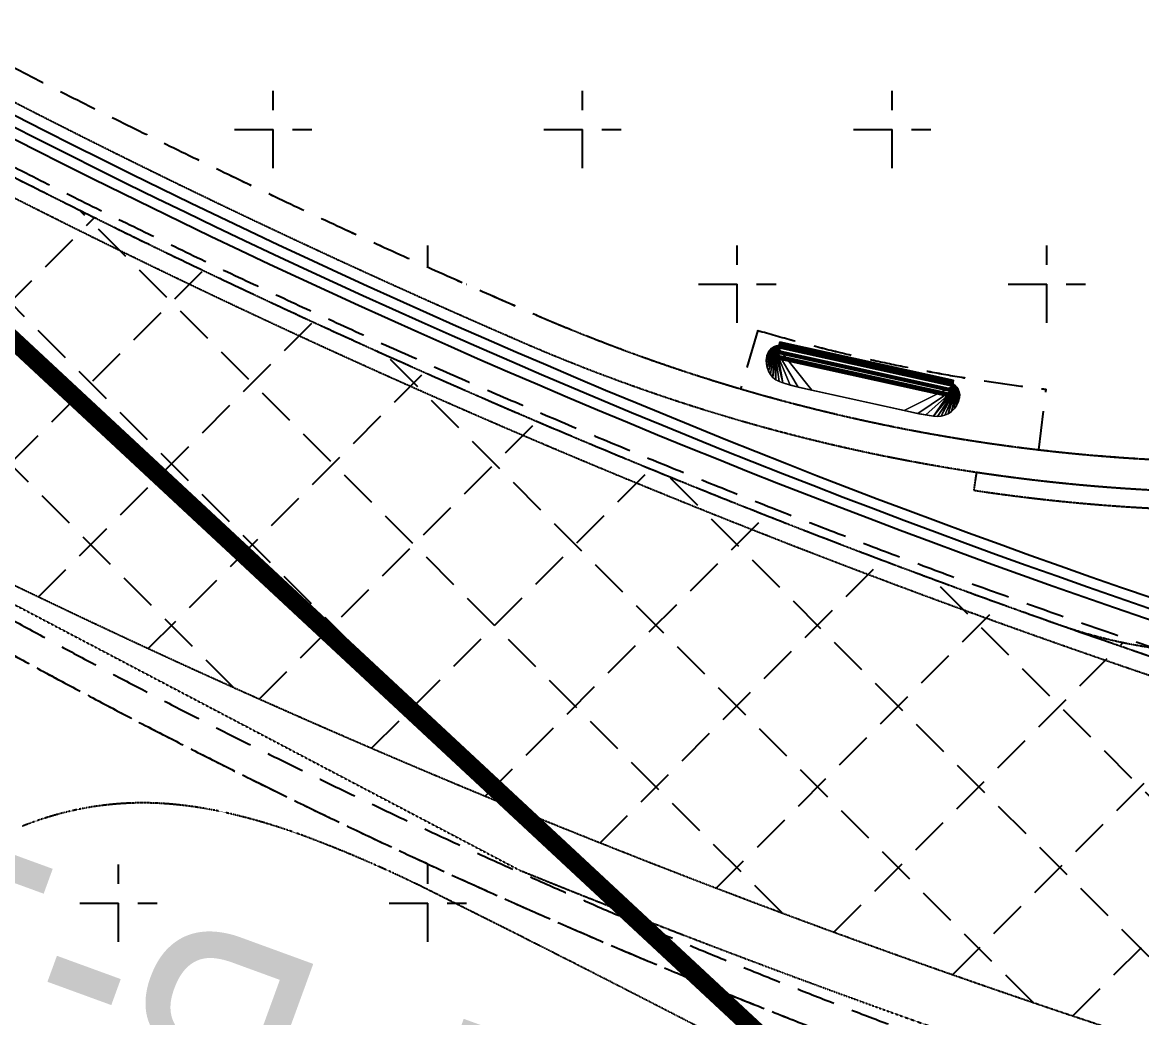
# Model space of a CAD drawing. Header units: millimetres. Extents: x 832728086 to 834530684, y 817551485 to 818349469.
# Drawn here: x 834343336 to 834361713, y 817883203 to 817899539 of the extents above; entities that cross this region are included whole.
import ezdxf

# ---------------------------------------------------------------- set-up
doc = ezdxf.new("R2010")
doc.units = ezdxf.units.MM
doc.header["$LTSCALE"] = 100
doc.linetypes.add('Hidden', pattern=[9.525, 6.35, -3.175])
doc.linetypes.add('Phasing$0$DASHED', pattern=[19.05, 12.7, -6.35])
for name, color, linetype in [('+C-160', 160, 'Hidden'), ('000-Tactile-l', 8, 'Continuous'), ('Phasing$0$Interface Line', 210, 'Continuous'), ('stand alone bench$0$00X-Park Signage Structures', 7, 'Continuous')]:
    doc.layers.add(name, color=color, linetype=linetype)
doc.layers.add('Infrastructure - Pillar boxes$0$000-Pillar Box-t', color=251, linetype='Continuous', lineweight=15)
doc.layers.add('Infrastructure - Pillar boxes$0$000-Pillar Box-t @ 4', color=251, linetype='Continuous', lineweight=15)
doc.styles.add('Infrastructure - Pillar boxes$0$W8 sec wkcd', font='swissc.ttf', dxfattribs={"height": 3})

# ---------------------------------------------------------------- blocks, each defined once
blk = doc.blocks.new('tactile')
at = {"layer": '000-Tactile-l', "ltscale": 5e-05}
for radius, end in [(141.57, 266.91007), (141.745, 266.91043), (141.92, 266.9108)]:
    blk.add_arc((834407.75, 818024.095), radius, 239.21944, end, dxfattribs=at)
blk = doc.blocks.new('stand alone bench$0$park bench')
at = {"layer": 'stand alone bench$0$00X-Park Signage Structures', "color": 0, "lineweight": 18}
mesh = blk.add_polyface(dxfattribs=at)
corners = [(-1.499, -0.586), (-1.537, -0.562), (-1.569, -0.531), (-1.594, -0.494), (-1.61, -0.453), (-1.618, -0.409), (-1.619, -0.396), (-1.619, -0.383), (-1.614, -0.321), (-1.598, -0.26), (-1.573, -0.204), (-1.538, -0.152), (-1.495, -0.107), (-1.446, -0.069), (-1.39, -0.041), (-1.331, -0.022), (-1.269, -0.014), (-1.023, -0.003), (-0.776, 0), (0.776, 0), (1.023, -0.003), (1.269, -0.014), (1.331, -0.022), (1.39, -0.041), (1.446, -0.069), (1.495, -0.107), (1.538, -0.152), (1.573, -0.204), (1.598, -0.26), (1.614, -0.321), (1.619, -0.383), (1.619, -0.396), (1.618, -0.409), (1.61, -0.453), (1.594, -0.494), (1.569, -0.531), (1.537, -0.562), (1.499, -0.586)]
mesh.append_faces([[corners[k] for k in face] for face in [(35, 33, 34)]], dxfattribs={"vtx0": -1, "color": 0})
mesh.append_faces([[corners[k] for k in face] for face in [(30, 37, 29)]], dxfattribs={"vtx0": -1, "vtx1": -1, "color": 0})
mesh.append_faces([[corners[k] for k in face] for face in [(0, 18, 19, 37), (37, 23, 24), (37, 32, 33)]], dxfattribs={"vtx0": -1, "vtx2": -1, "color": 0})
mesh.append_faces([[corners[k] for k in face] for face in [(0, 12, 13, 14), (0, 16, 17, 18), (0, 14, 15, 16), (0, 7, 8, 9), (37, 19, 20, 21), (37, 21, 22, 23), (37, 30, 31, 32)]], dxfattribs={"vtx0": -1, "vtx3": -1, "color": 0})
mesh.append_faces([[corners[k] for k in face] for face in [(11, 12, 0, 10), (6, 7, 0, 5), (9, 10, 0), (25, 26, 37, 24), (26, 27, 37), (28, 29, 37, 27), (36, 37, 33, 35)]], dxfattribs={"vtx1": -1, "vtx2": -1, "color": 0})
mesh.append_faces([[corners[k] for k in face] for face in [(1, 2, 3, 0)]], dxfattribs={"vtx2": -1, "color": 0})
mesh.append_faces([[corners[k] for k in face] for face in [(3, 4, 5, 0)]], dxfattribs={"vtx2": -1, "vtx3": -1, "color": 0})
mesh = blk.add_polyface(dxfattribs=at)
corners = [(-1.618, -0.409, 0.42), (-1.61, -0.453, 0.418), (-1.593, -0.495, 0.416), (-1.567, -0.533, 0.414), (-1.535, -0.564, 0.413), (1.535, -0.564, 0.413), (1.567, -0.533, 0.414), (1.593, -0.495, 0.416), (1.61, -0.453, 0.418), (1.618, -0.409, 0.42), (1.619, -0.396, 0.421), (1.619, -0.383, 0.421), (1.614, -0.321, 0.424), (1.598, -0.26, 0.427), (1.573, -0.204, 0.43), (1.538, -0.152, 0.433), (1.495, -0.107, 0.435), (1.446, -0.069, 0.437), (1.39, -0.041, 0.438), (1.331, -0.022, 0.439), (1.269, -0.014, 0.439), (1.139, -0.007, 0.44), (1.008, -0.003, 0.44), (-1.008, -0.003, 0.44), (-1.139, -0.007, 0.44), (-1.269, -0.014, 0.439), (-1.331, -0.022, 0.439), (-1.39, -0.041, 0.438), (-1.446, -0.069, 0.437), (-1.495, -0.107, 0.435), (-1.538, -0.152, 0.433), (-1.573, -0.204, 0.43), (-1.598, -0.26, 0.427), (-1.614, -0.321, 0.424), (-1.619, -0.383, 0.421), (-1.619, -0.396, 0.421)]
mesh.append_faces([[corners[k] for k in face] for face in [(2, 4, 1), (31, 4, 30), (27, 4, 26), (26, 4, 25), (8, 5, 7), (15, 5, 14)]], dxfattribs={"vtx0": -1, "vtx1": -1, "color": 0})
mesh.append_faces([[corners[k] for k in face] for face in [(4, 34, 35), (4, 33, 34), (4, 32, 33), (4, 0, 1), (4, 31, 32), (4, 27, 28), (4, 23, 24), (23, 4, 5, 22), (5, 12, 13), (5, 13, 14), (5, 10, 11), (5, 16, 17), (5, 15, 16)]], dxfattribs={"vtx0": -1, "vtx2": -1, "color": 0})
mesh.append_faces([[corners[k] for k in face] for face in [(3, 4, 2)]], dxfattribs={"vtx1": -1, "color": 0})
mesh.append_faces([[corners[k] for k in face] for face in [(35, 0, 4), (29, 30, 4), (28, 29, 4), (24, 25, 4), (9, 10, 5), (11, 12, 5), (8, 9, 5), (19, 20, 5), (20, 21, 5), (21, 22, 5), (18, 19, 5), (17, 18, 5)]], dxfattribs={"vtx1": -1, "vtx2": -1, "color": 0})
mesh.append_faces([[corners[k] for k in face] for face in [(5, 6, 7)]], dxfattribs={"vtx2": -1, "color": 0})
mesh = blk.add_polyface(dxfattribs=at)
corners = [(-1.618, -0.409), (-1.618, -0.409, 0.42), (-1.619, -0.396, 0.421), (-1.619, -0.383, 0.421), (-1.614, -0.321, 0.424), (-1.598, -0.26, 0.427), (-1.573, -0.204, 0.43), (-1.538, -0.152, 0.433), (-1.495, -0.107, 0.435), (-1.446, -0.069, 0.437), (-1.39, -0.041, 0.438), (-1.331, -0.022, 0.439), (-1.269, -0.014, 0.439), (-1.269, -0.014), (-1.331, -0.022), (-1.39, -0.041), (-1.446, -0.069), (-1.495, -0.107), (-1.538, -0.152), (-1.573, -0.204), (-1.598, -0.26), (-1.614, -0.321), (-1.619, -0.383), (-1.619, -0.396)]
mesh.append_faces([[corners[k] for k in face] for face in [(1, 2, 23, 0)]], dxfattribs={"vtx1": -1, "color": 0})
mesh.append_faces([[corners[k] for k in face] for face in [(2, 3, 22, 23), (4, 5, 20, 21), (3, 4, 21, 22), (5, 6, 19, 20), (18, 19, 6, 7), (7, 8, 17, 18), (8, 9, 16, 17), (10, 11, 14, 15), (9, 10, 15, 16)]], dxfattribs={"vtx1": -1, "vtx3": -1, "color": 0})
mesh.append_faces([[corners[k] for k in face] for face in [(11, 12, 13, 14)]], dxfattribs={"vtx3": -1, "color": 0})
mesh = blk.add_polyface(dxfattribs=at)
corners = [(-1.269, -0.014), (-1.269, -0.014, 0.439), (-1.139, -0.007, 0.44), (-1.008, -0.003, 0.44), (-0.931, -0.001, 0.44), (-0.853, 0, 0.44), (-0.776, 0, 0.44), (-0.776, 0), (-1.023, -0.003)]
mesh.append_faces([[corners[k] for k in face] for face in [(4, 8, 3)]], dxfattribs={"vtx0": -1, "vtx1": -1, "color": 0})
mesh.append_faces([[corners[k] for k in face] for face in [(4, 7, 8), (7, 4, 5)]], dxfattribs={"vtx0": -1, "vtx2": -1, "color": 0})
mesh.append_faces([[corners[k] for k in face] for face in [(1, 2, 0)]], dxfattribs={"vtx1": -1, "color": 0})
mesh.append_faces([[corners[k] for k in face] for face in [(8, 0, 2), (2, 3, 8)]], dxfattribs={"vtx1": -1, "vtx2": -1, "color": 0})
mesh.append_faces([[corners[k] for k in face] for face in [(5, 6, 7)]], dxfattribs={"vtx2": -1, "color": 0})
mesh = blk.add_polyface(dxfattribs=at)
corners = [(0.776, 0, 0.44), (-0.776, 0, 0.44), (-0.853, 0, 0.44), (-0.931, -0.001, 0.44), (-1.008, -0.003, 0.44), (1.008, -0.003, 0.44), (0.931, -0.001, 0.44), (0.853, 0, 0.44)]
mesh.append_faces([[corners[k] for k in face] for face in [(2, 7, 0, 1)]], dxfattribs={"vtx0": -1, "color": 0})
mesh.append_faces([[corners[k] for k in face] for face in [(3, 6, 7, 2)]], dxfattribs={"vtx0": -1, "vtx2": -1, "color": 0})
mesh.append_faces([[corners[k] for k in face] for face in [(4, 5, 6, 3)]], dxfattribs={"vtx2": -1, "color": 0})
mesh = blk.add_polyface(dxfattribs=at)
corners = [(-0.776, 0, 0.44), (0.776, 0, 0.44), (0.776, 0), (-0.776, 0)]
mesh.append_faces([[corners[k] for k in face] for face in [(0, 1, 2, 3)]], dxfattribs={"color": 0})
mesh = blk.add_polyface(dxfattribs=at)
corners = [(1.269, -0.014, 0.439), (1.269, -0.014), (1.023, -0.003), (0.776, 0), (0.776, 0, 0.44), (0.853, 0, 0.44), (0.931, -0.001, 0.44), (1.008, -0.003, 0.44), (1.139, -0.007, 0.44)]
mesh.append_faces([[corners[k] for k in face] for face in [(1, 8, 0)]], dxfattribs={"vtx0": -1, "color": 0})
mesh.append_faces([[corners[k] for k in face] for face in [(3, 6, 2), (6, 3, 5), (7, 2, 6)]], dxfattribs={"vtx0": -1, "vtx1": -1, "color": 0})
mesh.append_faces([[corners[k] for k in face] for face in [(8, 1, 2)]], dxfattribs={"vtx0": -1, "vtx2": -1, "color": 0})
mesh.append_faces([[corners[k] for k in face] for face in [(4, 5, 3)]], dxfattribs={"vtx1": -1, "color": 0})
mesh.append_faces([[corners[k] for k in face] for face in [(7, 8, 2)]], dxfattribs={"vtx1": -1, "vtx2": -1, "color": 0})
mesh = blk.add_polyface(dxfattribs=at)
corners = [(1.618, -0.409, 0.42), (1.618, -0.409), (1.619, -0.396), (1.619, -0.383), (1.614, -0.321), (1.598, -0.26), (1.573, -0.204), (1.538, -0.152), (1.495, -0.107), (1.446, -0.069), (1.39, -0.041), (1.331, -0.022), (1.269, -0.014), (1.269, -0.014, 0.439), (1.331, -0.022, 0.439), (1.39, -0.041, 0.438), (1.446, -0.069, 0.437), (1.495, -0.107, 0.435), (1.538, -0.152, 0.433), (1.573, -0.204, 0.43), (1.598, -0.26, 0.427), (1.614, -0.321, 0.424), (1.619, -0.383, 0.421), (1.619, -0.396, 0.421)]
mesh.append_faces([[corners[k] for k in face] for face in [(2, 23, 0, 1)]], dxfattribs={"vtx0": -1, "color": 0})
mesh.append_faces([[corners[k] for k in face] for face in [(11, 14, 15, 10), (9, 16, 17, 8), (10, 15, 16, 9), (8, 17, 18, 7), (7, 18, 19, 6), (6, 19, 20, 5), (5, 20, 21, 4), (3, 22, 23, 2), (4, 21, 22, 3)]], dxfattribs={"vtx0": -1, "vtx2": -1, "color": 0})
mesh.append_faces([[corners[k] for k in face] for face in [(12, 13, 14, 11)]], dxfattribs={"vtx2": -1, "color": 0})
mesh = blk.add_polyface(dxfattribs=at)
corners = [(-1.439, -0.606, 0.277), (-1.439, -0.606, 0.386), (-1.459, -0.601, 0.393), (-1.479, -0.595, 0.4), (-1.498, -0.587, 0.406), (-1.517, -0.576, 0.41), (-1.535, -0.564, 0.413), (-1.567, -0.533, 0.414), (-1.593, -0.495, 0.416), (-1.61, -0.453, 0.418), (-1.618, -0.409, 0.42), (-1.618, -0.409), (-1.61, -0.453), (-1.594, -0.494), (-1.569, -0.531), (-1.537, -0.562), (-1.499, -0.586), (-1.488, -0.591, 0.075), (-1.476, -0.596, 0.141), (-1.464, -0.6, 0.197), (-1.452, -0.603, 0.242)]
mesh.append_faces([[corners[k] for k in face] for face in [(19, 3, 18), (6, 15, 5)]], dxfattribs={"vtx0": -1, "vtx1": -1, "color": 0})
mesh.append_faces([[corners[k] for k in face] for face in [(19, 2, 3), (2, 20, 0), (18, 3, 4), (5, 16, 17), (17, 4, 5), (7, 14, 15), (5, 15, 16), (9, 12, 13)]], dxfattribs={"vtx0": -1, "vtx2": -1, "color": 0})
mesh.append_faces([[corners[k] for k in face] for face in [(19, 20, 2), (17, 18, 4), (6, 7, 15), (9, 10, 12), (8, 9, 13), (7, 8, 14), (13, 14, 8)]], dxfattribs={"vtx1": -1, "vtx2": -1, "color": 0})
mesh.append_faces([[corners[k] for k in face] for face in [(0, 1, 2), (10, 11, 12)]], dxfattribs={"vtx2": -1, "color": 0})
mesh = blk.add_polyface(dxfattribs=at)
corners = [(-1.461, -0.382, 0.494), (-1.461, -0.383, 0.481), (-1.461, -0.387, 0.468), (-1.461, -0.395, 0.458), (-1.461, -0.404, 0.449), (-1.461, -0.416, 0.444), (-1.461, -0.429, 0.441), (-1.461, -0.562, 0.435), (-1.461, -0.574, 0.434), (-1.461, -0.586, 0.437), (-1.461, -0.596, 0.442), (-1.461, -0.606, 0.449), (-1.461, -0.613, 0.458), (-1.461, -0.618, 0.469), (-1.461, -0.62, 0.481), (-1.461, -0.661, 1.062), (-1.461, -0.66, 1.073), (-1.461, -0.657, 1.085), (-1.461, -0.651, 1.095), (-1.461, -0.643, 1.103), (-1.461, -0.634, 1.11), (-1.461, -0.623, 1.114), (-1.461, -0.611, 1.115), (-1.461, -0.516, 1.107), (-1.461, -0.504, 1.104), (-1.461, -0.493, 1.099), (-1.461, -0.484, 1.091), (-1.461, -0.477, 1.081), (-1.461, -0.472, 1.07), (-1.461, -0.438, 0.928), (-1.461, -0.411, 0.784), (-1.461, -0.392, 0.639)]
mesh.append_faces([[corners[k] for k in face] for face in [(3, 0, 1, 2)]], dxfattribs={"vtx0": -1, "color": 0})
mesh.append_faces([[corners[k] for k in face] for face in [(31, 7, 14, 30)]], dxfattribs={"vtx0": -1, "vtx1": -1, "vtx2": -1, "color": 0})
mesh.append_faces([[corners[k] for k in face] for face in [(30, 14, 15), (7, 31, 0, 6)]], dxfattribs={"vtx0": -1, "vtx2": -1, "color": 0})
mesh.append_faces([[corners[k] for k in face] for face in [(15, 28, 29, 30), (7, 12, 13, 14)]], dxfattribs={"vtx0": -1, "vtx3": -1, "color": 0})
mesh.append_faces([[corners[k] for k in face] for face in [(27, 28, 26)]], dxfattribs={"vtx1": -1, "color": 0})
mesh.append_faces([[corners[k] for k in face] for face in [(22, 23, 15)]], dxfattribs={"vtx1": -1, "vtx2": -1, "color": 0})
mesh.append_faces([[corners[k] for k in face] for face in [(23, 24, 28, 15), (5, 6, 0, 3)]], dxfattribs={"vtx1": -1, "vtx2": -1, "vtx3": -1, "color": 0})
mesh.append_faces([[corners[k] for k in face] for face in [(19, 20, 15, 16)]], dxfattribs={"vtx1": -1, "vtx3": -1, "color": 0})
mesh.append_faces([[corners[k] for k in face] for face in [(17, 18, 19, 16), (3, 4, 5), (10, 11, 12, 9)]], dxfattribs={"vtx2": -1, "color": 0})
mesh.append_faces([[corners[k] for k in face] for face in [(24, 25, 26, 28), (20, 21, 22, 15), (7, 8, 9, 12)]], dxfattribs={"vtx2": -1, "vtx3": -1, "color": 0})
mesh = blk.add_polyface(dxfattribs=at)
corners = [(-1.461, -0.429, 0.441), (-1.461, -0.416, 0.444), (-1.461, -0.404, 0.449), (-1.461, -0.395, 0.458), (-1.461, -0.387, 0.468), (-1.461, -0.383, 0.481), (-1.461, -0.382, 0.494), (1.461, -0.382, 0.494), (1.461, -0.383, 0.481), (1.461, -0.387, 0.468), (1.461, -0.395, 0.458), (1.461, -0.404, 0.449), (1.461, -0.416, 0.444), (1.461, -0.429, 0.441)]
mesh.append_faces([[corners[k] for k in face] for face in [(1, 12, 13, 0)]], dxfattribs={"vtx0": -1, "color": 0})
mesh.append_faces([[corners[k] for k in face] for face in [(5, 8, 9, 4), (4, 9, 10, 3), (2, 11, 12, 1), (11, 2, 3, 10)]], dxfattribs={"vtx0": -1, "vtx2": -1, "color": 0})
mesh.append_faces([[corners[k] for k in face] for face in [(5, 6, 7, 8)]], dxfattribs={"vtx3": -1, "color": 0})
mesh = blk.add_polyface(dxfattribs=at)
corners = [(-1.461, -0.382, 0.494), (-1.461, -0.392, 0.639), (-1.461, -0.411, 0.784), (-1.461, -0.438, 0.928), (-1.461, -0.472, 1.07), (1.461, -0.472, 1.07), (1.461, -0.438, 0.928), (1.461, -0.411, 0.784), (1.461, -0.392, 0.639), (1.461, -0.382, 0.494)]
mesh.append_faces([[corners[k] for k in face] for face in [(5, 6, 3, 4)]], dxfattribs={"vtx1": -1, "color": 0})
mesh.append_faces([[corners[k] for k in face] for face in [(2, 3, 6, 7), (7, 8, 1, 2)]], dxfattribs={"vtx1": -1, "vtx3": -1, "color": 0})
mesh.append_faces([[corners[k] for k in face] for face in [(8, 9, 0, 1)]], dxfattribs={"vtx3": -1, "color": 0})
mesh = blk.add_polyface(dxfattribs=at)
corners = [(-1.461, -0.429, 0.441), (1.461, -0.429, 0.441), (1.461, -0.562, 0.435), (-1.461, -0.562, 0.435)]
mesh.append_faces([[corners[k] for k in face] for face in [(0, 1, 2, 3)]], dxfattribs={"color": 0})
mesh = blk.add_polyface(dxfattribs=at)
corners = [(-1.461, -0.472, 1.07), (-1.461, -0.477, 1.081), (-1.461, -0.484, 1.091), (-1.461, -0.493, 1.099), (-1.461, -0.504, 1.104), (-1.461, -0.516, 1.107), (1.461, -0.516, 1.107), (1.461, -0.504, 1.104), (1.461, -0.493, 1.099), (1.461, -0.484, 1.091), (1.461, -0.477, 1.081), (1.461, -0.472, 1.07)]
mesh.append_faces([[corners[k] for k in face] for face in [(1, 10, 11, 0)]], dxfattribs={"vtx0": -1, "color": 0})
mesh.append_faces([[corners[k] for k in face] for face in [(4, 7, 8, 3), (3, 8, 9, 2), (2, 9, 10, 1)]], dxfattribs={"vtx0": -1, "vtx2": -1, "color": 0})
mesh.append_faces([[corners[k] for k in face] for face in [(6, 7, 4, 5)]], dxfattribs={"vtx1": -1, "color": 0})
mesh = blk.add_polyface(dxfattribs=at)
corners = [(-1.461, -0.611, 1.115), (1.461, -0.611, 1.115), (1.461, -0.516, 1.107), (-1.461, -0.516, 1.107)]
mesh.append_faces([[corners[k] for k in face] for face in [(0, 1, 2, 3)]], dxfattribs={"color": 0})
mesh = blk.add_polyface(dxfattribs=at)
corners = [(1.618, -0.409), (1.618, -0.409, 0.42), (1.61, -0.453, 0.418), (1.593, -0.495, 0.416), (1.567, -0.533, 0.414), (1.535, -0.564, 0.413), (1.517, -0.576, 0.41), (1.498, -0.587, 0.406), (1.479, -0.595, 0.4), (1.459, -0.601, 0.393), (1.439, -0.606, 0.386), (1.439, -0.606, 0.277), (1.452, -0.603, 0.242), (1.464, -0.6, 0.197), (1.476, -0.596, 0.141), (1.488, -0.591, 0.075), (1.499, -0.586), (1.537, -0.562), (1.569, -0.531), (1.594, -0.494), (1.61, -0.453)]
mesh.append_faces([[corners[k] for k in face] for face in [(11, 9, 10)]], dxfattribs={"vtx0": -1, "color": 0})
mesh.append_faces([[corners[k] for k in face] for face in [(14, 8, 13)]], dxfattribs={"vtx0": -1, "vtx1": -1, "color": 0})
mesh.append_faces([[corners[k] for k in face] for face in [(3, 18, 19), (4, 17, 18), (15, 6, 7), (13, 8, 9), (6, 16, 17)]], dxfattribs={"vtx0": -1, "vtx2": -1, "color": 0})
mesh.append_faces([[corners[k] for k in face] for face in [(0, 1, 20)]], dxfattribs={"vtx1": -1, "color": 0})
mesh.append_faces([[corners[k] for k in face] for face in [(1, 2, 20), (4, 5, 17), (3, 4, 18), (2, 3, 19), (19, 20, 2), (5, 6, 17), (7, 8, 14), (15, 16, 6), (14, 15, 7), (12, 13, 9), (11, 12, 9)]], dxfattribs={"vtx1": -1, "vtx2": -1, "color": 0})
mesh = blk.add_polyface(dxfattribs=at)
corners = [(1.461, -0.382, 0.494), (1.461, -0.392, 0.639), (1.461, -0.411, 0.784), (1.461, -0.438, 0.928), (1.461, -0.472, 1.07), (1.461, -0.477, 1.081), (1.461, -0.484, 1.091), (1.461, -0.493, 1.099), (1.461, -0.504, 1.104), (1.461, -0.516, 1.107), (1.461, -0.611, 1.115), (1.461, -0.623, 1.114), (1.461, -0.634, 1.11), (1.461, -0.643, 1.103), (1.461, -0.651, 1.095), (1.461, -0.657, 1.085), (1.461, -0.66, 1.073), (1.461, -0.661, 1.062), (1.461, -0.62, 0.481), (1.461, -0.618, 0.47), (1.461, -0.614, 0.46), (1.461, -0.608, 0.452), (1.461, -0.601, 0.452), (1.461, -0.601, 0.445), (1.461, -0.592, 0.439), (1.461, -0.583, 0.436), (1.461, -0.572, 0.434), (1.461, -0.562, 0.435), (1.461, -0.429, 0.441), (1.461, -0.416, 0.444), (1.461, -0.404, 0.449), (1.461, -0.395, 0.458), (1.461, -0.387, 0.468), (1.461, -0.383, 0.481)]
mesh.append_faces([[corners[k] for k in face] for face in [(12, 10, 11)]], dxfattribs={"vtx0": -1, "color": 0})
mesh.append_faces([[corners[k] for k in face] for face in [(19, 22, 18), (2, 18, 1)]], dxfattribs={"vtx0": -1, "vtx1": -1, "color": 0})
mesh.append_faces([[corners[k] for k in face] for face in [(27, 1, 18, 22)]], dxfattribs={"vtx0": -1, "vtx1": -1, "vtx2": -1, "vtx3": -1, "color": 0})
mesh.append_faces([[corners[k] for k in face] for face in [(0, 27, 28, 33), (27, 0, 1), (10, 16, 17, 9)]], dxfattribs={"vtx0": -1, "vtx2": -1, "color": 0})
mesh.append_faces([[corners[k] for k in face] for face in [(17, 3, 4, 9)]], dxfattribs={"vtx0": -1, "vtx2": -1, "vtx3": -1, "color": 0})
mesh.append_faces([[corners[k] for k in face] for face in [(22, 25, 26, 27), (9, 5, 6, 7), (10, 14, 15, 16)]], dxfattribs={"vtx0": -1, "vtx3": -1, "color": 0})
mesh.append_faces([[corners[k] for k in face] for face in [(24, 25, 22, 23)]], dxfattribs={"vtx1": -1, "color": 0})
mesh.append_faces([[corners[k] for k in face] for face in [(32, 33, 28, 31), (4, 5, 9), (13, 14, 10, 12)]], dxfattribs={"vtx1": -1, "vtx2": -1, "color": 0})
mesh.append_faces([[corners[k] for k in face] for face in [(17, 18, 2, 3)]], dxfattribs={"vtx1": -1, "vtx3": -1, "color": 0})
mesh.append_faces([[corners[k] for k in face] for face in [(20, 21, 22, 19), (7, 8, 9)]], dxfattribs={"vtx2": -1, "color": 0})
mesh.append_faces([[corners[k] for k in face] for face in [(28, 29, 30, 31)]], dxfattribs={"vtx3": -1, "color": 0})
mesh = blk.add_polyface(dxfattribs=at)
corners = [(-1.535, -0.564, 0.413), (-1.517, -0.576, 0.41), (-1.498, -0.587, 0.406), (-1.479, -0.595, 0.4), (-1.459, -0.601, 0.393), (-1.439, -0.606, 0.386), (-1.431, -0.607, 0.384), (-1.424, -0.608, 0.381), (-1.417, -0.609, 0.377), (-1.41, -0.61, 0.373), (-1.404, -0.611, 0.367), (-1.404, -0.611, 0.359), (1.404, -0.611, 0.359), (1.404, -0.611, 0.367), (1.41, -0.61, 0.373), (1.417, -0.609, 0.377), (1.424, -0.608, 0.381), (1.431, -0.607, 0.384), (1.439, -0.606, 0.386), (1.459, -0.601, 0.393), (1.479, -0.595, 0.4), (1.498, -0.587, 0.406), (1.517, -0.576, 0.41), (1.535, -0.564, 0.413)]
mesh.append_faces([[corners[k] for k in face] for face in [(1, 22, 23, 0)]], dxfattribs={"vtx0": -1, "color": 0})
mesh.append_faces([[corners[k] for k in face] for face in [(10, 13, 14, 9), (7, 16, 17, 6), (8, 15, 16, 7), (9, 14, 15, 8), (6, 17, 18, 5), (5, 18, 19, 4), (4, 19, 20, 3), (2, 21, 22, 1), (3, 20, 21, 2)]], dxfattribs={"vtx0": -1, "vtx2": -1, "color": 0})
mesh.append_faces([[corners[k] for k in face] for face in [(11, 12, 13, 10)]], dxfattribs={"vtx2": -1, "color": 0})
mesh = blk.add_polyface(dxfattribs=at)
corners = [(-1.439, -0.606, 0.277), (-1.452, -0.603, 0.242), (-1.464, -0.6, 0.197), (-1.476, -0.596, 0.141), (-1.488, -0.591, 0.075), (-1.499, -0.586), (1.499, -0.586), (1.488, -0.591, 0.075), (1.476, -0.596, 0.141), (1.464, -0.6, 0.197), (1.452, -0.603, 0.242), (1.439, -0.606, 0.277), (1.421, -0.609, 0.319), (1.404, -0.611, 0.359), (-1.404, -0.611, 0.359), (-1.421, -0.609, 0.319)]
mesh.append_faces([[corners[k] for k in face] for face in [(0, 2, 15), (13, 8, 12)]], dxfattribs={"vtx0": -1, "vtx1": -1, "color": 0})
mesh.append_faces([[corners[k] for k in face] for face in [(14, 3, 4), (15, 2, 3), (3, 14, 15), (14, 5, 6, 13), (13, 6, 7), (12, 8, 9)]], dxfattribs={"vtx0": -1, "vtx2": -1, "color": 0})
mesh.append_faces([[corners[k] for k in face] for face in [(1, 2, 0), (10, 11, 9)]], dxfattribs={"vtx1": -1, "color": 0})
mesh.append_faces([[corners[k] for k in face] for face in [(4, 5, 14), (7, 8, 13), (11, 12, 9)]], dxfattribs={"vtx1": -1, "vtx2": -1, "color": 0})
mesh = blk.add_polyface(dxfattribs=at)
corners = [(-1.461, -0.62, 0.481), (-1.461, -0.618, 0.469), (-1.461, -0.613, 0.458), (-1.461, -0.606, 0.449), (-1.461, -0.596, 0.442), (-1.461, -0.586, 0.437), (-1.461, -0.574, 0.434), (-1.461, -0.562, 0.435), (1.461, -0.562, 0.435), (1.461, -0.572, 0.434), (1.461, -0.583, 0.436), (1.461, -0.592, 0.439), (1.461, -0.601, 0.445), (1.45, -0.603, 0.447), (1.439, -0.606, 0.449), (1.432, -0.607, 0.45), (1.424, -0.608, 0.452), (1.461, -0.608, 0.452), (1.461, -0.614, 0.46), (1.461, -0.618, 0.47), (1.461, -0.62, 0.481)]
mesh.append_faces([[corners[k] for k in face] for face in [(0, 19, 20)]], dxfattribs={"vtx0": -1, "color": 0})
mesh.append_faces([[corners[k] for k in face] for face in [(7, 9, 6), (15, 3, 14), (3, 16, 2), (14, 3, 13)]], dxfattribs={"vtx0": -1, "vtx1": -1, "color": 0})
mesh.append_faces([[corners[k] for k in face] for face in [(18, 2, 16)]], dxfattribs={"vtx0": -1, "vtx1": -1, "vtx2": -1, "color": 0})
mesh.append_faces([[corners[k] for k in face] for face in [(5, 10, 11), (4, 11, 12), (11, 4, 5), (3, 12, 13), (1, 18, 19), (3, 15, 16), (18, 1, 2), (19, 0, 1)]], dxfattribs={"vtx0": -1, "vtx2": -1, "color": 0})
mesh.append_faces([[corners[k] for k in face] for face in [(17, 18, 16)]], dxfattribs={"vtx1": -1, "color": 0})
mesh.append_faces([[corners[k] for k in face] for face in [(9, 10, 6), (5, 6, 10), (3, 4, 12)]], dxfattribs={"vtx1": -1, "vtx2": -1, "color": 0})
mesh.append_faces([[corners[k] for k in face] for face in [(7, 8, 9)]], dxfattribs={"vtx2": -1, "color": 0})
mesh = blk.add_polyface(dxfattribs=at)
corners = [(-1.461, -0.611, 1.115), (-1.461, -0.623, 1.114), (-1.461, -0.634, 1.11), (-1.461, -0.643, 1.103), (-1.461, -0.651, 1.095), (-1.461, -0.657, 1.085), (-1.461, -0.66, 1.073), (-1.461, -0.661, 1.062), (1.461, -0.661, 1.062), (1.461, -0.66, 1.073), (1.461, -0.657, 1.085), (1.461, -0.651, 1.095), (1.461, -0.643, 1.103), (1.461, -0.634, 1.11), (1.461, -0.623, 1.114), (1.461, -0.611, 1.115)]
mesh.append_faces([[corners[k] for k in face] for face in [(1, 14, 15, 0)]], dxfattribs={"vtx0": -1, "color": 0})
mesh.append_faces([[corners[k] for k in face] for face in [(6, 9, 10, 5), (5, 10, 11, 4), (4, 11, 12, 3), (3, 12, 13, 2), (2, 13, 14, 1)]], dxfattribs={"vtx0": -1, "vtx2": -1, "color": 0})
mesh.append_faces([[corners[k] for k in face] for face in [(7, 8, 9, 6)]], dxfattribs={"vtx2": -1, "color": 0})
mesh = blk.add_polyface(dxfattribs=at)
corners = [(-1.461, -0.62, 0.481), (1.461, -0.62, 0.481), (1.461, -0.661, 1.062), (-1.461, -0.661, 1.062)]
mesh.append_faces([[corners[k] for k in face] for face in [(0, 1, 2, 3)]], dxfattribs={"color": 0})
mesh = blk.add_polyface(dxfattribs=at)
corners = [(-1.439, -0.606, 0.386), (-1.439, -0.606, 0.277), (-1.421, -0.609, 0.319), (-1.404, -0.611, 0.359), (-1.404, -0.611, 0.367), (-1.41, -0.61, 0.373), (-1.417, -0.609, 0.377), (-1.424, -0.608, 0.381), (-1.431, -0.607, 0.384)]
mesh.append_faces([[corners[k] for k in face] for face in [(2, 0, 1)]], dxfattribs={"vtx0": -1, "color": 0})
mesh.append_faces([[corners[k] for k in face] for face in [(3, 5, 2), (7, 2, 6)]], dxfattribs={"vtx0": -1, "vtx1": -1, "color": 0})
mesh.append_faces([[corners[k] for k in face] for face in [(5, 6, 2), (8, 0, 2), (7, 8, 2)]], dxfattribs={"vtx1": -1, "vtx2": -1, "color": 0})
mesh.append_faces([[corners[k] for k in face] for face in [(3, 4, 5)]], dxfattribs={"vtx2": -1, "color": 0})
mesh = blk.add_polyface(dxfattribs=at)
corners = [(1.439, -0.606, 0.277), (1.439, -0.606, 0.386), (1.431, -0.607, 0.384), (1.424, -0.608, 0.381), (1.417, -0.609, 0.377), (1.41, -0.61, 0.373), (1.404, -0.611, 0.367), (1.404, -0.611, 0.359), (1.421, -0.609, 0.319)]
mesh.append_faces([[corners[k] for k in face] for face in [(7, 5, 6)]], dxfattribs={"vtx0": -1, "color": 0})
mesh.append_faces([[corners[k] for k in face] for face in [(4, 8, 3)]], dxfattribs={"vtx0": -1, "vtx1": -1, "color": 0})
mesh.append_faces([[corners[k] for k in face] for face in [(8, 2, 3), (5, 7, 8)]], dxfattribs={"vtx0": -1, "vtx2": -1, "color": 0})
mesh.append_faces([[corners[k] for k in face] for face in [(0, 1, 8)]], dxfattribs={"vtx1": -1, "color": 0})
mesh.append_faces([[corners[k] for k in face] for face in [(1, 2, 8), (4, 5, 8)]], dxfattribs={"vtx1": -1, "vtx2": -1, "color": 0})
mesh = blk.add_polyface(dxfattribs=at)
corners = [(1.439, -0.606, 0.452), (1.45, -0.603, 0.452), (1.461, -0.601, 0.452), (1.461, -0.608, 0.452), (1.424, -0.608, 0.452), (1.432, -0.607, 0.452)]
mesh.append_faces([[corners[k] for k in face] for face in [(3, 1, 2)]], dxfattribs={"vtx0": -1, "color": 0})
mesh.append_faces([[corners[k] for k in face] for face in [(0, 1, 3)]], dxfattribs={"vtx1": -1, "vtx2": -1, "color": 0})
mesh.append_faces([[corners[k] for k in face] for face in [(3, 4, 5, 0)]], dxfattribs={"vtx3": -1, "color": 0})
mesh = blk.add_polyface(dxfattribs=at)
corners = [(1.439, -0.606, 0.452), (1.432, -0.607, 0.452), (1.424, -0.608, 0.452), (1.432, -0.607, 0.45), (1.439, -0.606, 0.449)]
mesh.append_faces([[corners[k] for k in face] for face in [(1, 3, 0)]], dxfattribs={"vtx0": -1, "vtx1": -1, "color": 0})
mesh.append_faces([[corners[k] for k in face] for face in [(4, 0, 3)]], dxfattribs={"vtx1": -1, "color": 0})
mesh.append_faces([[corners[k] for k in face] for face in [(1, 2, 3)]], dxfattribs={"vtx2": -1, "color": 0})
mesh = blk.add_polyface(dxfattribs=at)
corners = [(1.461, -0.601, 0.452), (1.45, -0.603, 0.452), (1.439, -0.606, 0.452), (1.439, -0.606, 0.449), (1.45, -0.603, 0.447), (1.461, -0.601, 0.445)]
mesh.append_faces([[corners[k] for k in face] for face in [(3, 1, 2)]], dxfattribs={"vtx0": -1, "color": 0})
mesh.append_faces([[corners[k] for k in face] for face in [(4, 0, 1), (1, 3, 4)]], dxfattribs={"vtx0": -1, "vtx2": -1, "color": 0})
mesh.append_faces([[corners[k] for k in face] for face in [(5, 0, 4)]], dxfattribs={"vtx1": -1, "color": 0})
blk = doc.blocks.new('*U130')
at = {"layer": 'Infrastructure - Pillar boxes$0$000-Pillar Box-t @ 4', "insert": (0, 0.7), "char_height": 1.5, "attachment_point": 7, "style": 'Infrastructure - Pillar boxes$0$W8 sec wkcd'}
blk.add_mtext_dynamic_manual_height_columns('{\\H2.6667x;ELV PB-1}', width=58.25313, gutter_width=4, heights=[22.03], dxfattribs=at)
blk = doc.blocks.new('Infrastructure - Pillar boxes$0$PB-1')
at = {"layer": 'Infrastructure - Pillar boxes$0$000-Pillar Box-t'}
blk.add_blockref('*U130', (0, 0), dxfattribs=at)
blk = doc.blocks.new('A$C062A3D83')
at = {"layer": '+C-160'}
for p, q in [((23472, -116638), (8999, -102165)), ((28120, -118634), (15354, -105868)), ((24122, -108115), (24122, -106845)), ((29202, -108115), (29202, -106845)), ((34282, -108115), (34282, -106845)), ((23487, -107480), (24757, -107480)), ((28567, -107480), (29837, -107480)), ((33647, -107480), (34917, -107480)), ((16342, -113773), (21189, -108925)), ((32476, -120339), (20939, -108802)), ((26662, -109739), (26662, -109385)), ((31742, -110655), (31742, -109385)), ((36822, -110655), (36822, -109385)), ((18466, -114300), (22973, -109793)), ((27292, -110020), (27297, -110020)), ((31107, -110020), (32377, -110020)), ((36187, -110020), (37457, -110020)), ((20268, -115150), (24778, -110640)), ((32078, -110776), (31796, -111736)), ((32078, -110776), (31796, -111736)), ((36597, -121808), (25973, -111183)), ((22071, -115999), (26604, -111465)), ((36694, -112736), (36811, -111743)), ((36694, -112736), (36811, -111743)), ((23894, -116827), (28451, -112270)), ((25738, -117634), (30321, -113052)), ((40523, -123082), (30612, -113171)), ((27603, -118421), (32212, -113812)), ((29489, -119187), (34126, -114549)), ((37253, -122029), (44736, -114546)), ((44284, -124191), (34949, -114857)), ((31397, -119931), (36064, -115264)), ((33326, -120653), (38079, -115900)), ((35278, -121352), (40610, -116020)), ((21582, -120815), (21582, -119545)), ((26662, -120815), (26662, -119545)), ((20947, -120180), (22217, -120180)), ((26027, -120180), (27297, -120180))]:
    blk.add_line(p, q, dxfattribs=at)
at = {"layer": '+C-160', "ltscale": 5e-05}
blk.add_line((15125, -112781), (28158, -119632), dxfattribs=at)
at = {"layer": '+C-160', "ltscale": 0.01}
blk.add_line((35668, -113103), (35623, -113400), dxfattribs=at)
at = {"layer": '+C-160'}
for centre, radius, start, end in [((84417, 18835), 140950, 239.21944, 246.58402), ((84417, 18835), 142550, 239.21944, 267.3345), ((84417, 18835), 142400, 239.21944, 267.3345), ((40126, -83437), 28500, 253.5966, 263.3194), ((40126, -83437), 29500, 253.5966, 263.3194), ((73825, -17399), 112000, 239.21944, 264.76601), ((73825, -17399), 112500, 239.21944, 264.76601)]:
    blk.add_arc(centre, radius, start, end, dxfattribs=at)
at = {"layer": '+C-160', "ltscale": 0.01}
for centre, radius, start, end in [((84417, 18835), 141450, 239.21944, 246.58402), ((84417, 18835), 142550, 239.21944, 267.3345), ((84417, 18835), 142550, 239.21944, 250.58424), ((84417, 18835), 142850, 239.21944, 267.3345), ((40126, -83437), 29500, 246.584, 284.5892), ((40126, -83437), 30000, 246.584, 284.5892), ((40126, -83437), 30000, 261.4533, 284.5892), ((40126, -83437), 30300, 261.4533, 284.5892), ((84417, 18835), 148550, 243.88711, 267.3345), ((39723, -107969), 8100, 250.5842, 295.6855)]:
    blk.add_arc(centre, radius, start, end, dxfattribs=at)
at = {"layer": '+C-160', "ltscale": 5e-05}
for centre, radius, start, end in [((21982, -123837), 5304, 87.4379, 111.9056), ((21870, -125224), 6695, 76.9411, 87.013), ((21056, -128756), 10319, 69.9658, 76.9674), ((17081, -139265), 21554, 64.0952, 69.6084), ((88451, 28852), 160259, 247.89988, 265.73692), ((-109642, -394259), 306300, 62.08636, 63.61093)]:
    blk.add_arc(centre, radius, start, end, dxfattribs=at)
at = {"layer": '+C-160'}
for centre, major_axis, start_param, end_param in [((84417, 18835), (48537, 132329), 2.955922, 3.084458), ((40126, -83437), (-27578, 10474), 1.525094, 1.647486), ((40126, -83437), (5645, 27935), 3.054705, 3.224401), ((40130, -83329), (-323, 29605), 3.014355, 3.24578), ((73825, -17399), (-103791, 43401), 1.436515, 1.681831)]:
    blk.add_ellipse(centre, major_axis=major_axis, ratio=1, start_param=start_param, end_param=end_param, dxfattribs=at)
at = {"layer": '+C-160', "lineweight": 30, "xscale": 1000, "yscale": 1000, "zscale": 1000, "rotation": 167.5530977603946}
blk.add_blockref('stand alone bench$0$park bench', (33723, -111927, 5054), dxfattribs=at)
at = {"layer": '+C-160', "xscale": 1000, "yscale": 1000, "zscale": 1000, "rotation": 159.9563556030623}
blk.add_blockref('Infrastructure - Pillar boxes$0$PB-1', (37575, -125099), dxfattribs=at)

msp = doc.modelspace()

# ---------------------------------------------------------------- linework, layer by layer
at = {"layer": 'Phasing$0$Interface Line', "linetype": 'Phasing$0$DASHED', "const_width": 300}
msp.add_lwpolyline([(834396618.6862, 817844624.6933), (834355094.9347, 817883248.2159), (834330727.6514, 817905913.5649), (834285903.9617, 817932611.5768, -0.0970449564), (834283193.3836, 817935040.7698), (834288404.7088, 817952664.5226), (834289323.8066, 817952861.5085), (834263278.8209, 817982455.5642)], format="xyb", dxfattribs=at)

# ---------------------------------------------------------------- block references
at = {"layer": '+C-160', "ltscale": 5}
msp.add_blockref('A$C062A3D83', (834323333.3128, 818005260.0327), dxfattribs=at)
at = {"layer": '000-Tactile-l', "xscale": 1000, "yscale": 1000, "zscale": 1000}
msp.add_blockref('tactile', (-56.4905, -49.2817, -0.0703), dxfattribs=at)

doc.saveas('drawing.dxf')
